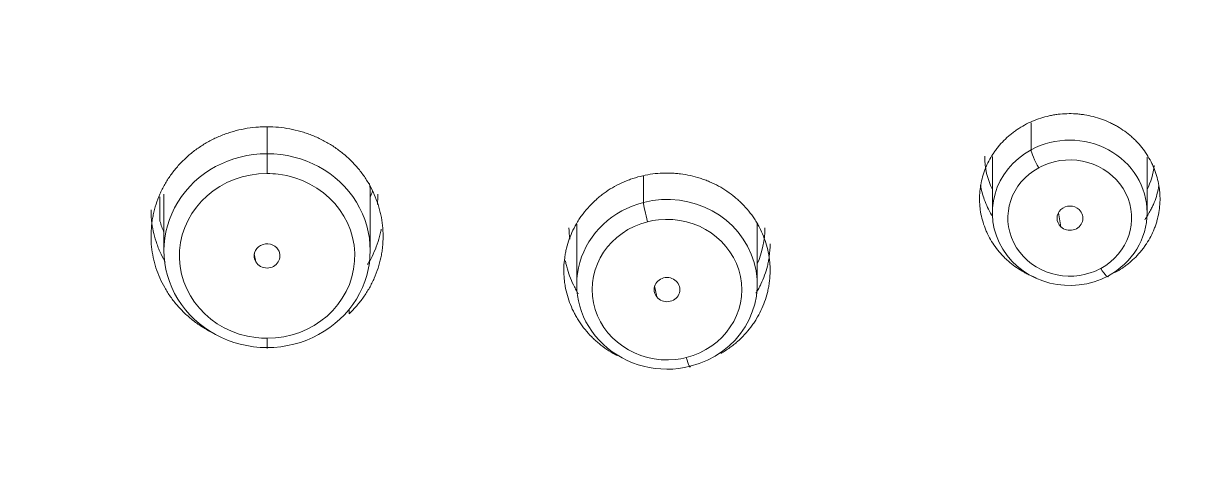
# Model space of a CAD drawing. Extents: x 3349 to 5808, y -3 to 827.
# Drawn here: x 3836.02 to 3854.1, y 510.29 to 517.22 of the extents above; entities that cross this region are included whole.
import ezdxf

# ---------------------------------------------------------------- set-up
doc = ezdxf.new("R2010")
doc.units = 0
doc.header["$LTSCALE"] = 4
doc.header["$MEASUREMENT"] = 0
doc.layers.get('0').update_dxf_attribs({"linetype": 'CONTINUOUS'})
doc.layers.add('1', color=7, linetype='CONTINUOUS')

msp = doc.modelspace()

# ---------------------------------------------------------------- linework, layer by layer
at = {"color": 7, "ltscale": 0.5}
msp.add_ellipse((3868.108, 529.628), major_axis=(-47.422, 0), ratio=0.896694, start_param=1.587359, end_param=7.826525, dxfattribs=at)
at = {"layer": '1', "color": 7, "linetype": 'Continuous', "lineweight": 13}
for p, q in [((3851.656, 515.673), (3851.656, 515.254)), ((3839.803, 515.194), (3839.803, 515.61)), ((3839.803, 514.886), (3839.803, 515.194)), ((3845.644, 514.847), (3845.644, 514.438)), ((3838.141, 514.522), (3838.141, 514.147)), ((3852.117, 514.06), (3852.081, 514.278)), ((3839.629, 513.514), (3839.605, 513.638)), ((3845.848, 512.971), (3845.816, 513.143)), ((3841.075, 512.779), (3841.075, 512.712)), ((3839.803, 512.33), (3839.803, 512.172))]:
    msp.add_line(p, q, dxfattribs=at)
at = {"layer": '1', "color": 7, "linetype": 'Continuous', "lineweight": 18}
for p, q in [((3851.056, 515.148), (3851.056, 514.277)), ((3853.456, 514.277), (3853.456, 515.141)), ((3838.203, 514.566), (3838.203, 513.69)), ((3841.403, 513.69), (3841.403, 514.566)), ((3844.607, 514.1), (3844.607, 513.167)), ((3847.407, 513.167), (3847.407, 514.105))]:
    msp.add_line(p, q, dxfattribs=at)
for centre, major_axis, ratio, start_param, end_param in [((3852.256, 514.277), (-1.2, 0), 0.939693, 2.094395, 5.235988), ((3839.803, 513.69), (-1.6, 0), 0.939693, 4.712389, 7.853982), ((3839.803, 513.69), (-1.6, 0), 0.939693, 1.570796, 4.712389), ((3852.256, 514.277), (-1.2, 0), 0.939693, 5.235988, 8.37758), ((3852.256, 515.153), (1.32, 0), 0.939693, 3.141592, 3.571254), ((3852.256, 515.153), (1.32, 0), 0.939693, 5.853474, 6.168026), ((3839.803, 515.113), (-1.72, 0), 0.939693, 2.765796, 2.830837), ((3839.803, 514.566), (1.72, 0), 0.939693, 6.183849, 6.283153), ((3846.007, 513.167), (-1.4, 0), 0.939693, 1.832596, 4.974188), ((3846.007, 513.167), (-1.4, 0), 0.939693, 4.974188, 8.115781), ((3852.259, 514.193), (0.2, 0), 0.939692, 0.784165, 3.925757), ((3852.259, 514.193), (0.2, 0), 0.939692, 3.925757, 7.06735), ((3839.803, 514.566), (1.72, 0), 0.939693, 3.403392, 3.517373), ((3846.007, 514.043), (1.52, 0), 0.939693, 3.141577, 3.264049), ((3846.007, 514.043), (1.52, 0), 0.939693, 5.883156, 6.283169), ((3839.803, 513.608), (0.2, 0), 0.93962, 0.522364, 3.663956), ((3839.803, 513.608), (0.2, 0), 0.93962, 3.663956, 6.805549), ((3846.007, 513.085), (0.2, 0), 0.939655, 0.653139, 3.794732), ((3846.007, 513.085), (0.2, 0), 0.939655, 3.794732, 6.936325)]:
    msp.add_ellipse(centre, major_axis=major_axis, ratio=ratio, start_param=start_param, end_param=end_param, dxfattribs=at)
at = {"layer": '1', "color": 7, "linetype": 'Continuous', "lineweight": 13}
for centre, major_axis, ratio, start_param, end_param in [((3851.776, 515.058), (-0.114, 0.211), 0.17101, 0.30535, 1.876146), ((3852.256, 514.195), (-0.96, 0), 0.939693, 2.094395, 5.065359), ((3852.256, 514.195), (-0.96, 0), 0.939693, 5.235988, 8.206951), ((3852.256, 514.195), (-0.96, 0), 0.939693, 5.065359, 5.235988), ((3839.803, 513.608), (-1.36, 0), 0.939693, 4.712389, 7.72601), ((3839.803, 513.608), (-1.36, 0), 0.939693, 4.584417, 4.712389), ((3839.803, 513.608), (-1.36, 0), 0.939693, 1.570796, 4.584417), ((3839.803, 514.566), (-1.6, 0), 0.939693, 3.141552, 3.251425), ((3845.706, 514.22), (-0.059, 0.233), 0.088521, 0.338071, 1.908868), ((3846.007, 513.085), (-1.16, 0), 0.939693, 1.832596, 4.827935), ((3846.007, 513.085), (-1.16, 0), 0.939693, 4.974188, 7.969528), ((3846.007, 513.085), (-1.16, 0), 0.939693, 4.827935, 4.974188), ((3852.256, 514.195), (-0.96, 0), 0.939693, 1.923766, 2.094395), ((3852.736, 513.496), (0.114, -0.211), 0.17101, 5.017739, 6.588535), ((3839.803, 513.608), (-1.36, 0), 0.939693, 1.442825, 1.570796), ((3846.007, 513.085), (-1.16, 0), 0.939693, 1.686342, 1.832596), ((3846.307, 512.114), (0.059, -0.233), 0.088521, 5.05046, 6.621257)]:
    msp.add_ellipse(centre, major_axis=major_axis, ratio=ratio, start_param=start_param, end_param=end_param, dxfattribs=at)
at = {"layer": '1', "color": 7, "linetype": 'Continuous', "lineweight": 18}
for points, knots in [([(3867.787, 577.688), (3866.647, 577.688), (3865.515, 577.653), (3863.272, 577.515), (3862.162, 577.412), (3858.869, 577.008), (3856.725, 576.611), (3852.571, 575.59), (3850.561, 574.967), (3847.66, 573.886), (3846.713, 573.501), (3844.859, 572.687), (3843.952, 572.258), (3841.296, 570.908), (3839.611, 569.926), (3836.42, 567.83), (3834.915, 566.716), (3832.091, 564.386), (3830.771, 563.17), (3828.317, 560.663), (3827.183, 559.372), (3825.096, 556.742), (3824.143, 555.404), (3822.412, 552.702), (3821.632, 551.339), (3820.237, 548.61), (3819.622, 547.243), (3818.545, 544.523), (3818.083, 543.17), (3817.299, 540.493), (3816.978, 539.169), (3816.461, 536.563), (3816.264, 535.281), (3815.98, 532.77), (3815.892, 531.541), (3815.811, 529.142), (3815.818, 527.973), (3815.916, 525.699), (3816.007, 524.595), (3816.256, 522.458), (3816.414, 521.425), (3816.785, 519.431), (3816.998, 518.47), (3817.466, 516.623), (3817.722, 515.737), (3818.261, 514.038), (3818.545, 513.225), (3819.13, 511.673), (3819.431, 510.933), (3820.04, 509.523), (3820.348, 508.854), (3820.961, 507.583), (3821.267, 506.982), (3821.868, 505.845), (3822.163, 505.31), (3822.737, 504.302), (3823.015, 503.83), (3823.547, 502.945), (3823.802, 502.533), (3824.284, 501.767), (3824.511, 501.413), (3825.146, 500.434), (3825.509, 499.894), (3825.951, 499.247), (3826.081, 499.059), (3826.25, 498.816), (3826.302, 498.742), (3826.373, 498.641), (3826.407, 498.593), (3826.444, 498.541), (3826.461, 498.516), (3826.47, 498.504), (3826.474, 498.498), (3826.476, 498.495), (3826.477, 498.494), (3826.477, 498.493), (3826.478, 498.493), (3826.478, 498.492), (3826.478, 498.492), (3826.478, 498.492), (3826.478, 498.492), (3826.478, 498.492), (3827.078, 497.644), (3827.7, 496.803), (3828.999, 495.145), (3829.675, 494.328), (3830.726, 493.122), (3831.082, 492.724), (3831.807, 491.933), (3832.175, 491.541), (3833.296, 490.377), (3834.063, 489.615), (3835.223, 488.48), (3835.611, 488.103), (3836.388, 487.348), (3836.776, 486.97), (3837.939, 485.83), (3838.712, 485.064), (3840.242, 483.506), (3840.999, 482.715), (3842.486, 481.1), (3843.217, 480.275), (3844.636, 478.582), (3845.326, 477.714), (3846.647, 475.926), (3847.279, 475.006), (3848.171, 473.584), (3848.459, 473.103), (3849.014, 472.126), (3849.281, 471.631), (3850.053, 470.124), (3850.528, 469.093), (3851.177, 467.513), (3851.383, 466.981), (3851.774, 465.906), (3851.96, 465.363), (3852.487, 463.722), (3852.799, 462.61), (3853.355, 460.359), (3853.598, 459.219), (3854.023, 456.919), (3854.205, 455.759), (3854.521, 453.422), (3854.655, 452.245), (3854.885, 449.88), (3854.982, 448.691), (3855.086, 447.198), (3855.109, 446.862), (3855.131, 446.52), (3855.133, 446.478), (3855.134, 446.469), (3855.134, 446.464), (3855.135, 446.449), (3855.137, 446.42), (3855.144, 446.313), (3855.159, 446.059), (3855.211, 445.197), (3855.253, 444.404), (3855.346, 442.48), (3855.397, 432.158), (3855.485, 429.491), (3855.52, 428.132), (3855.58, 425.364), (3855.605, 423.955), (3855.646, 421.087), (3855.664, 419.628), (3855.695, 416.66), (3855.708, 415.152), (3855.73, 412.085), (3855.74, 410.527), (3855.749, 408.746), (3855.75, 408.523), (3855.751, 408.297), (3855.751, 408.269), (3855.751, 408.264), (3855.751, 408.262), (3855.751, 408.258), (3855.751, 408.249), (3855.751, 408.224), (3855.752, 408.14), (3855.753, 407.942), (3855.756, 407.275), (3855.758, 406.676), (3855.764, 405.252), (3855.767, 404.322), (3855.775, 401.586), (3855.779, 399.837), (3855.785, 396.489), (3855.787, 394.889), (3855.791, 390.315), (3855.792, 387.565), (3855.793, 382.663), (3855.793, 380.511), (3855.793, 378.658)], [0, 0, 0, 0, 0.007812, 0.007812, 0.015625, 0.015625, 0.03125, 0.03125, 0.046875, 0.046875, 0.054687, 0.054687, 0.0625, 0.0625, 0.078125, 0.078125, 0.09375, 0.09375, 0.109375, 0.109375, 0.125, 0.125, 0.140625, 0.140625, 0.15625, 0.15625, 0.171875, 0.171875, 0.1875, 0.1875, 0.203125, 0.203125, 0.21875, 0.21875, 0.234375, 0.234375, 0.25, 0.25, 0.265625, 0.265625, 0.28125, 0.28125, 0.296875, 0.296875, 0.3125, 0.3125, 0.328125, 0.328125, 0.34375, 0.34375, 0.359375, 0.359375, 0.375, 0.375, 0.390625, 0.390625, 0.40625, 0.40625, 0.421875, 0.421875, 0.4375, 0.4375, 0.46875, 0.46875, 0.484375, 0.484375, 0.492187, 0.492187, 0.496094, 0.498047, 0.499023, 0.499512, 0.499756, 0.499878, 0.499939, 0.499969, 0.499985, 0.499992, 0.499996, 0.499998, 0.499998, 0.5, 0.5, 0.515625, 0.515625, 0.53125, 0.53125, 0.539062, 0.539062, 0.546875, 0.546875, 0.5625, 0.5625, 0.570312, 0.570312, 0.578125, 0.578125, 0.59375, 0.59375, 0.609375, 0.609375, 0.625, 0.625, 0.640625, 0.640625, 0.65625, 0.65625, 0.664062, 0.664062, 0.671875, 0.671875, 0.6875, 0.6875, 0.695312, 0.695312, 0.703125, 0.703125, 0.71875, 0.71875, 0.734375, 0.734375, 0.75, 0.75, 0.765625, 0.765625, 0.78125, 0.78125, 0.785156, 0.785645, 0.785706, 0.785706, 0.785767, 0.785767, 0.785889, 0.786133, 0.787109, 0.789062, 0.796875, 0.796875, 0.8125, 0.8125, 0.828125, 0.828125, 0.84375, 0.84375, 0.859375, 0.859375, 0.875, 0.875, 0.890625, 0.890625, 0.892578, 0.892822, 0.892853, 0.892853, 0.892868, 0.892868, 0.892883, 0.892944, 0.893066, 0.893555, 0.894531, 0.898437, 0.898437, 0.90625, 0.90625, 0.921875, 0.921875, 0.9375, 0.9375, 0.96875, 0.96875, 1, 1, 1, 1]), ([(3851.556, 515.638), (3851.636, 515.682), (3851.719, 515.717), (3851.849, 515.759), (3851.893, 515.77), (3851.96, 515.785), (3851.983, 515.79), (3852.028, 515.797), (3852.051, 515.801), (3852.165, 515.815), (3852.256, 515.817), (3852.37, 515.81), (3852.393, 515.808), (3852.438, 515.803), (3852.461, 515.8), (3852.53, 515.79), (3852.574, 515.781), (3852.707, 515.747), (3852.792, 515.717), (3852.895, 515.669), (3852.916, 515.659), (3852.956, 515.637), (3852.976, 515.626), (3853.034, 515.592), (3853.109, 515.543), (3853.179, 515.487), (3853.229, 515.443), (3853.246, 515.428), (3853.278, 515.397), (3853.293, 515.381), (3853.369, 515.299), (3853.422, 515.229), (3853.491, 515.117), (3853.512, 515.079), (3853.54, 515.019), (3853.55, 514.999), (3853.566, 514.959), (3853.574, 514.938), (3853.611, 514.836), (3853.632, 514.752), (3853.647, 514.645), (3853.649, 514.624), (3853.653, 514.58), (3853.655, 514.558), (3853.657, 514.493), (3853.656, 514.45), (3853.647, 514.321), (3853.632, 514.236), (3853.603, 514.131), (3853.596, 514.11), (3853.582, 514.069), (3853.575, 514.048), (3853.55, 513.988), (3853.514, 513.909), (3853.47, 513.833), (3853.434, 513.778), (3853.421, 513.76), (3853.395, 513.724), (3853.381, 513.707), (3853.311, 513.621), (3853.249, 513.558), (3853.163, 513.487), (3853.146, 513.473), (3853.11, 513.446), (3853.091, 513.433), (3853.035, 513.394), (3852.996, 513.371), (3852.956, 513.349)], [0, 0, 0, 0, 0.0625, 0.0625, 0.09375, 0.09375, 0.109375, 0.109375, 0.125, 0.125, 0.1875, 0.1875, 0.203125, 0.203125, 0.21875, 0.21875, 0.25, 0.25, 0.3125, 0.3125, 0.328125, 0.328125, 0.34375, 0.34375, 0.375, 0.40625, 0.40625, 0.421875, 0.421875, 0.4375, 0.4375, 0.5, 0.5, 0.53125, 0.53125, 0.546875, 0.546875, 0.5625, 0.5625, 0.625, 0.625, 0.640625, 0.640625, 0.65625, 0.65625, 0.6875, 0.6875, 0.75, 0.75, 0.765625, 0.765625, 0.78125, 0.78125, 0.8125, 0.84375, 0.84375, 0.859375, 0.859375, 0.875, 0.875, 0.9375, 0.9375, 0.953125, 0.953125, 0.96875, 0.96875, 1, 1, 1, 1]), ([(3841.075, 512.712), (3841.117, 512.751), (3841.196, 512.834), (3841.301, 512.967), (3841.362, 513.062), (3841.404, 513.136), (3841.417, 513.161), (3841.442, 513.211), (3841.454, 513.237), (3841.488, 513.314), (3841.528, 513.418), (3841.556, 513.526), (3841.574, 513.607), (3841.581, 513.648), (3841.587, 513.69), (3841.591, 513.718), (3841.592, 513.732), (3841.6, 513.801), (3841.605, 513.912), (3841.597, 514.078), (3841.58, 514.188), (3841.562, 514.27), (3841.556, 514.297), (3841.541, 514.352), (3841.534, 514.378), (3841.508, 514.458), (3841.468, 514.562), (3841.418, 514.663), (3841.377, 514.736), (3841.362, 514.76), (3841.332, 514.808), (3841.316, 514.832), (3841.267, 514.902), (3841.196, 514.991), (3841.078, 515.114), (3840.991, 515.189), (3840.923, 515.242), (3840.899, 515.259), (3840.852, 515.293), (3840.827, 515.309), (3840.754, 515.355), (3840.653, 515.412), (3840.547, 515.46), (3840.466, 515.492), (3840.438, 515.502), (3840.396, 515.516), (3840.382, 515.52), (3840.354, 515.529), (3840.283, 515.55), (3840.155, 515.581), (3839.981, 515.606), (3839.863, 515.611), (3839.774, 515.611), (3839.745, 515.611), (3839.686, 515.608), (3839.656, 515.606), (3839.568, 515.598), (3839.452, 515.582), (3839.338, 515.555), (3839.254, 515.531), (3839.226, 515.523), (3839.17, 515.504), (3839.142, 515.494), (3839.06, 515.462), (3838.954, 515.415), (3838.853, 515.358), (3838.78, 515.312), (3838.756, 515.296), (3838.708, 515.263), (3838.685, 515.246), (3838.616, 515.193), (3838.572, 515.155), (3838.53, 515.115)], [0, 0, 0, 0, 0.03125, 0.0625, 0.09375, 0.09375, 0.109375, 0.109375, 0.125, 0.125, 0.15625, 0.1875, 0.1875, 0.203125, 0.210937, 0.210937, 0.21875, 0.21875, 0.25, 0.28125, 0.3125, 0.3125, 0.328125, 0.328125, 0.34375, 0.34375, 0.375, 0.40625, 0.40625, 0.421875, 0.421875, 0.4375, 0.4375, 0.46875, 0.5, 0.53125, 0.53125, 0.546875, 0.546875, 0.5625, 0.5625, 0.59375, 0.625, 0.625, 0.640625, 0.640625, 0.648437, 0.648437, 0.65625, 0.6875, 0.71875, 0.75, 0.75, 0.765625, 0.765625, 0.78125, 0.78125, 0.8125, 0.84375, 0.84375, 0.859375, 0.859375, 0.875, 0.875, 0.90625, 0.9375, 0.9375, 0.953125, 0.953125, 0.96875, 0.96875, 1, 1, 1, 1]), ([(3851.736, 513.267), (3851.703, 513.28), (3851.67, 513.294), (3851.617, 513.318), (3851.596, 513.329), (3851.556, 513.35), (3851.536, 513.361), (3851.478, 513.395), (3851.403, 513.444), (3851.333, 513.5), (3851.283, 513.544), (3851.267, 513.559), (3851.234, 513.591), (3851.219, 513.607), (3851.143, 513.689), (3851.09, 513.759), (3851.021, 513.871), (3851, 513.909), (3850.972, 513.968), (3850.963, 513.989), (3850.946, 514.029), (3850.938, 514.049), (3850.901, 514.152), (3850.88, 514.235), (3850.865, 514.343), (3850.863, 514.364), (3850.859, 514.407), (3850.858, 514.429), (3850.855, 514.494), (3850.856, 514.537), (3850.865, 514.666), (3850.88, 514.751), (3850.909, 514.857), (3850.916, 514.877), (3850.93, 514.919), (3850.938, 514.939), (3850.962, 515), (3850.998, 515.079), (3851.042, 515.154), (3851.079, 515.209), (3851.091, 515.227), (3851.117, 515.263), (3851.131, 515.281), (3851.201, 515.367), (3851.263, 515.43), (3851.349, 515.501), (3851.367, 515.514), (3851.403, 515.541), (3851.421, 515.555), (3851.477, 515.593), (3851.516, 515.616), (3851.556, 515.638)], [0, 0, 0, 0, 0.034431, 0.034431, 0.056376, 0.056376, 0.078321, 0.078321, 0.12221, 0.1661, 0.1661, 0.188044, 0.188044, 0.209989, 0.209989, 0.297768, 0.297768, 0.341658, 0.341658, 0.363602, 0.363602, 0.385547, 0.385547, 0.473326, 0.473326, 0.495271, 0.495271, 0.517216, 0.517216, 0.561105, 0.561105, 0.648884, 0.648884, 0.670829, 0.670829, 0.692774, 0.692774, 0.736663, 0.780553, 0.780553, 0.802497, 0.802497, 0.824442, 0.824442, 0.912221, 0.912221, 0.934166, 0.934166, 0.956111, 0.956111, 1, 1, 1, 1]), ([(3838.53, 515.115), (3838.488, 515.076), (3838.409, 514.993), (3838.304, 514.86), (3838.243, 514.765), (3838.201, 514.692), (3838.188, 514.667), (3838.163, 514.616), (3838.151, 514.591), (3838.117, 514.514), (3838.077, 514.409), (3838.049, 514.302), (3838.032, 514.22), (3838.024, 514.179), (3838.018, 514.138), (3838.014, 514.11), (3838.013, 514.096), (3838.005, 514.027), (3838, 513.916), (3838.008, 513.75), (3838.025, 513.64), (3838.043, 513.558), (3838.049, 513.531), (3838.064, 513.476), (3838.071, 513.449), (3838.097, 513.37), (3838.137, 513.265), (3838.187, 513.165), (3838.228, 513.092), (3838.243, 513.067), (3838.273, 513.02), (3838.289, 512.996), (3838.338, 512.926), (3838.409, 512.837), (3838.527, 512.714), (3838.614, 512.639), (3838.683, 512.585), (3838.706, 512.568), (3838.754, 512.535), (3838.778, 512.519), (3838.851, 512.472), (3838.912, 512.438), (3838.976, 512.406), (3838.987, 512.401)], [0, 0, 0, 0, 0.052032, 0.104064, 0.156096, 0.156096, 0.182111, 0.182111, 0.208127, 0.208127, 0.260159, 0.312191, 0.312191, 0.338207, 0.351215, 0.351215, 0.364223, 0.364223, 0.416255, 0.468287, 0.520318, 0.520318, 0.546334, 0.546334, 0.57235, 0.57235, 0.624382, 0.676414, 0.676414, 0.70243, 0.70243, 0.728446, 0.728446, 0.780478, 0.832509, 0.884541, 0.884541, 0.910557, 0.910557, 0.936573, 0.936573, 0.988605, 1, 1, 1, 1]), ([(3845.235, 512.061), (3845.226, 512.066), (3845.216, 512.071), (3845.116, 512.126), (3845.031, 512.183), (3844.933, 512.265), (3844.913, 512.282), (3844.875, 512.317), (3844.857, 512.334), (3844.803, 512.388), (3844.736, 512.464), (3844.676, 512.545), (3844.635, 512.607), (3844.621, 512.629), (3844.596, 512.672), (3844.583, 512.694), (3844.525, 512.806), (3844.489, 512.898), (3844.448, 513.041), (3844.437, 513.089), (3844.424, 513.163), (3844.42, 513.187), (3844.414, 513.237), (3844.412, 513.261), (3844.403, 513.384), (3844.407, 513.483), (3844.424, 513.605), (3844.428, 513.63), (3844.435, 513.666), (3844.437, 513.679), (3844.443, 513.703), (3844.457, 513.764), (3844.475, 513.823), (3844.525, 513.963), (3844.568, 514.052), (3844.634, 514.16), (3844.647, 514.181), (3844.676, 514.223), (3844.691, 514.243), (3844.736, 514.303), (3844.801, 514.38), (3844.873, 514.451), (3844.931, 514.502), (3844.95, 514.519), (3844.991, 514.551), (3845.011, 514.566), (3845.115, 514.642), (3845.204, 514.694), (3845.321, 514.748), (3845.345, 514.759), (3845.393, 514.778), (3845.417, 514.788), (3845.491, 514.814), (3845.542, 514.829), (3845.593, 514.842)], [0, 0, 0, 0, 0.008654, 0.008654, 0.091266, 0.091266, 0.111919, 0.111919, 0.132572, 0.132572, 0.173878, 0.215184, 0.215184, 0.235837, 0.235837, 0.25649, 0.25649, 0.339102, 0.339102, 0.380408, 0.380408, 0.401062, 0.401062, 0.421715, 0.421715, 0.504327, 0.504327, 0.52498, 0.52498, 0.535306, 0.535306, 0.545633, 0.586939, 0.586939, 0.669551, 0.669551, 0.690204, 0.690204, 0.710857, 0.710857, 0.752163, 0.793469, 0.793469, 0.814123, 0.814123, 0.834776, 0.834776, 0.917388, 0.917388, 0.938041, 0.938041, 0.958694, 0.958694, 1, 1, 1, 1]), ([(3845.593, 514.842), (3845.695, 514.868), (3845.798, 514.884), (3845.954, 514.893), (3846.006, 514.894), (3846.085, 514.891), (3846.111, 514.89), (3846.164, 514.886), (3846.19, 514.883), (3846.32, 514.867), (3846.421, 514.845), (3846.545, 514.805), (3846.582, 514.792), (3846.619, 514.778), (3846.643, 514.768), (3846.655, 514.763), (3846.715, 514.738), (3846.762, 514.715), (3846.897, 514.641), (3846.982, 514.584), (3847.081, 514.502), (3847.1, 514.485), (3847.138, 514.45), (3847.157, 514.433), (3847.21, 514.379), (3847.278, 514.303), (3847.337, 514.223), (3847.379, 514.16), (3847.392, 514.138), (3847.418, 514.095), (3847.43, 514.073), (3847.488, 513.961), (3847.525, 513.869), (3847.565, 513.727), (3847.577, 513.678), (3847.589, 513.605), (3847.593, 513.58), (3847.599, 513.531), (3847.602, 513.506), (3847.61, 513.383), (3847.607, 513.285), (3847.59, 513.162), (3847.586, 513.138), (3847.579, 513.101), (3847.576, 513.089), (3847.571, 513.064), (3847.557, 513.004), (3847.539, 512.944), (3847.489, 512.804), (3847.446, 512.715), (3847.38, 512.607), (3847.366, 512.586), (3847.338, 512.544), (3847.323, 512.523), (3847.277, 512.463), (3847.212, 512.386), (3847.14, 512.315), (3847.083, 512.265), (3847.063, 512.248), (3847.023, 512.216), (3847.002, 512.2), (3846.936, 512.152), (3846.889, 512.122), (3846.84, 512.094)], [0, 0, 0, 0, 0.068742, 0.068742, 0.103112, 0.103112, 0.120298, 0.120298, 0.137483, 0.137483, 0.206225, 0.206225, 0.22341, 0.232003, 0.232003, 0.240595, 0.240595, 0.274966, 0.274966, 0.343708, 0.343708, 0.360893, 0.360893, 0.378078, 0.378078, 0.412449, 0.44682, 0.44682, 0.464005, 0.464005, 0.481191, 0.481191, 0.549932, 0.549932, 0.584303, 0.584303, 0.601488, 0.601488, 0.618674, 0.618674, 0.687415, 0.687415, 0.7046, 0.7046, 0.713193, 0.713193, 0.721786, 0.756157, 0.756157, 0.824898, 0.824898, 0.842083, 0.842083, 0.859269, 0.859269, 0.89364, 0.92801, 0.92801, 0.945196, 0.945196, 0.962381, 0.962381, 1, 1, 1, 1]), ([(3850.872, 514.706), (3850.884, 514.63), (3850.904, 514.555), (3850.96, 514.398), (3850.997, 514.319), (3851.046, 514.24), (3851.049, 514.235), (3851.052, 514.23)], [0, 0, 0, 0, 0.455299, 0.455299, 0.965438, 0.965438, 1, 1, 1, 1]), ([(3853.42, 514.168), (3853.454, 514.216), (3853.484, 514.266), (3853.521, 514.337), (3853.531, 514.357), (3853.549, 514.397), (3853.558, 514.417), (3853.583, 514.478), (3853.597, 514.519), (3853.622, 514.607), (3853.632, 514.654), (3853.64, 514.702)], [0, 0, 0, 0, 0.30064, 0.30064, 0.412861, 0.412861, 0.525081, 0.525081, 0.749523, 0.749523, 1, 1, 1, 1]), ([(3838.223, 513.512), (3838.22, 513.517), (3838.19, 513.57), (3838.163, 513.624), (3838.128, 513.702), (3838.118, 513.728), (3838.098, 513.78), (3838.089, 513.807), (3838.063, 513.886), (3838.035, 513.994), (3838.017, 514.103), (3838.008, 514.186), (3838.006, 514.214), (3838.003, 514.27), (3838.003, 514.297), (3838.003, 514.325)], [0, 0, 0, 0, 0.016734, 0.213604, 0.213604, 0.312039, 0.312039, 0.410474, 0.410474, 0.607343, 0.804213, 0.804213, 0.902648, 0.902648, 1, 1, 1, 1]), ([(3841.363, 513.477), (3841.373, 513.492), (3841.382, 513.507), (3841.419, 513.572), (3841.469, 513.673), (3841.528, 513.829), (3841.556, 513.937), (3841.57, 514.003), (3841.573, 514.014), (3841.575, 514.025)], [0, 0, 0, 0, 0.089605, 0.089605, 0.373616, 0.657626, 0.941636, 0.941636, 1, 1, 1, 1]), ([(3847.607, 513.793), (3847.607, 513.728), (3847.602, 513.662), (3847.591, 513.585), (3847.59, 513.572), (3847.586, 513.548), (3847.583, 513.535), (3847.576, 513.499), (3847.571, 513.474), (3847.553, 513.402), (3847.524, 513.307), (3847.486, 513.215), (3847.454, 513.148), (3847.443, 513.125), (3847.419, 513.081), (3847.406, 513.059), (3847.391, 513.035), (3847.39, 513.033), (3847.388, 513.03)], [0, 0, 0, 0, 0.246843, 0.246843, 0.293277, 0.293277, 0.339711, 0.339711, 0.432578, 0.432578, 0.618314, 0.804049, 0.804049, 0.896917, 0.896917, 0.989785, 0.989785, 1, 1, 1, 1]), ([(3844.632, 513.023), (3844.624, 513.035), (3844.616, 513.048), (3844.595, 513.083), (3844.583, 513.105), (3844.525, 513.216), (3844.489, 513.308), (3844.455, 513.427), (3844.449, 513.451), (3844.439, 513.495), (3844.435, 513.514), (3844.431, 513.533)], [0, 0, 0, 0, 0.080829, 0.080829, 0.21622, 0.21622, 0.757785, 0.757785, 0.893177, 0.893177, 1, 1, 1, 1])]:
    msp.add_open_spline(points, degree=3, knots=knots, dxfattribs=at)
at = {"layer": '1', "color": 7, "linetype": 'Continuous', "lineweight": 13}
msp.add_open_spline([(3856.243, 378.657), (3856.244, 379.076), (3856.252, 381.175), (3856.263, 384.79), (3856.276, 389.37), (3856.285, 393.539), (3856.29, 397.344), (3856.293, 400.81), (3856.292, 403.96), (3856.288, 406.866), (3856.282, 409.65), (3856.272, 412.425), (3856.258, 415.229), (3856.24, 418.032), (3856.216, 420.829), (3856.185, 423.701), (3856.138, 426.779), (3856.065, 430.144), (3855.948, 442.769), (3855.768, 446.455), (3855.513, 449.996), (3855.185, 453.245), (3854.787, 456.167), (3854.327, 458.792), (3853.814, 461.149), (3853.262, 463.259), (3852.683, 465.152), (3852.076, 466.884), (3851.421, 468.532), (3850.696, 470.153), (3849.897, 471.749), (3849.031, 473.299), (3848.087, 474.822), (3847.026, 476.381), (3845.799, 478.03), (3844.402, 479.759), (3842.891, 481.494), (3841.363, 483.145), (3839.903, 484.653), (3838.553, 486.005), (3837.32, 487.217), (3836.199, 488.305), (3835.186, 489.289), (3834.272, 490.188), (3833.435, 491.027), (3832.645, 491.844), (3831.866, 492.678), (3831.067, 493.564), (3830.229, 494.533), (3829.346, 495.6), (3828.427, 496.77), (3827.474, 498.051), (3826.48, 499.46), (3825.431, 501.025), (3824.316, 502.772), (3823.142, 504.733), (3821.946, 506.915), (3820.809, 509.247), (3819.817, 511.573), (3819.017, 513.744), (3818.397, 515.693), (3817.922, 517.432), (3817.558, 518.988), (3817.281, 520.381), (3817.071, 521.631), (3816.911, 522.763), (3816.788, 523.81), (3816.693, 524.815), (3816.62, 525.831), (3816.567, 526.918), (3816.538, 528.124), (3816.545, 529.466), (3816.596, 530.887), (3816.691, 532.29), (3816.82, 533.604), (3816.974, 534.833), (3817.155, 536.029), (3817.373, 537.249), (3817.641, 538.54), (3817.974, 539.935), (3818.39, 541.453), (3818.908, 543.103), (3819.546, 544.888), (3820.332, 546.817), (3821.297, 548.901), (3822.484, 551.153), (3823.943, 553.58), (3825.735, 556.181), (3827.909, 558.912), (3830.445, 561.646), (3833.204, 564.194), (3835.985, 566.405), (3838.636, 568.238), (3841.105, 569.737), (3843.392, 570.968), (3845.505, 571.98), (3847.449, 572.811), (3849.233, 573.496), (3850.879, 574.065), (3852.406, 574.54), (3853.82, 574.936), (3855.123, 575.264), (3856.318, 575.536), (3857.414, 575.76), (3858.419, 575.945), (3859.34, 576.097), (3860.183, 576.222), (3860.955, 576.325), (3861.66, 576.409), (3862.305, 576.478), (3862.896, 576.535), (3863.437, 576.58), (3863.932, 576.618), (3864.386, 576.648), (3864.801, 576.672), (3865.18, 576.691), (3865.524, 576.707), (3865.837, 576.719), (3866.12, 576.728), (3866.377, 576.735), (3866.608, 576.741), (3866.815, 576.745), (3866.999, 576.748), (3867.166, 576.75), (3867.323, 576.751), (3867.478, 576.752), (3867.632, 576.753), (3867.735, 576.753), (3867.787, 576.753)], degree=3, knots=[0, 0, 0, 0, 0.005332, 0.026657, 0.045928, 0.063518, 0.079622, 0.09428, 0.107542, 0.119646, 0.131211, 0.142915, 0.154909, 0.166846, 0.178543, 0.190457, 0.203359, 0.217671, 0.233236, 0.249287, 0.264578, 0.278367, 0.2908, 0.302077, 0.312278, 0.321501, 0.329846, 0.3375, 0.344906, 0.35249, 0.3602, 0.367734, 0.375218, 0.383151, 0.391929, 0.401614, 0.411732, 0.421533, 0.43059, 0.438792, 0.446183, 0.452884, 0.458958, 0.464444, 0.469493, 0.474346, 0.479239, 0.484381, 0.489946, 0.496016, 0.502549, 0.509528, 0.51707, 0.525338, 0.53446, 0.544553, 0.555725, 0.567644, 0.579257, 0.589655, 0.598767, 0.606828, 0.613996, 0.620369, 0.626055, 0.631169, 0.635861, 0.640339, 0.644857, 0.64969, 0.655098, 0.661237, 0.667901, 0.67441, 0.680321, 0.685819, 0.691204, 0.696728, 0.702624, 0.709068, 0.716154, 0.723922, 0.732423, 0.741735, 0.751978, 0.7633, 0.77586, 0.789833, 0.805359, 0.822162, 0.839063, 0.854695, 0.868637, 0.881052, 0.892202, 0.902275, 0.911323, 0.919459, 0.926876, 0.933712, 0.93999, 0.945713, 0.950929, 0.955689, 0.960034, 0.964003, 0.967625, 0.970931, 0.973947, 0.976701, 0.979221, 0.981527, 0.983638, 0.98557, 0.987336, 0.988946, 0.99041, 0.991737, 0.992939, 0.994031, 0.995018, 0.995896, 0.996668, 0.997366, 0.998029, 0.998682, 0.999334, 1, 1, 1, 1], dxfattribs=at)

doc.saveas('drawing.dxf')
